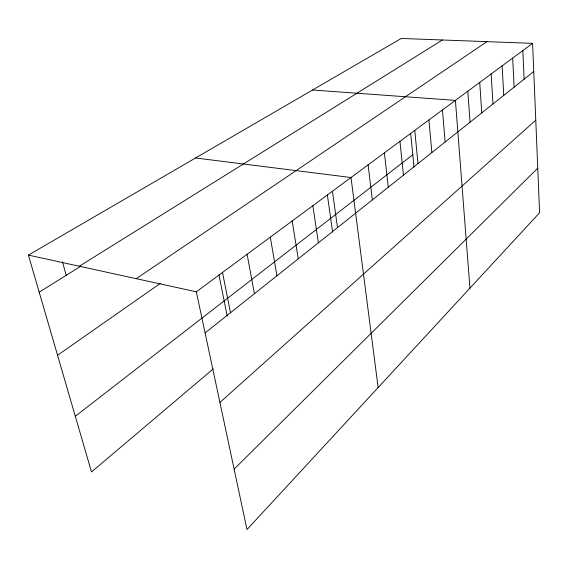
<?xml version="1.0" encoding="UTF-8"?>
<svg xmlns="http://www.w3.org/2000/svg" width="568" height="568" viewBox="0 0 568 568"><rect width="100%" height="100%" fill="white"/><g stroke="black" fill="none" stroke-linecap="round" stroke-linejoin="round"><path stroke-width="0.85" d="M234.123 469.132L537.754 168.142M219.908 402.442L535.773 120.167M213.199 368.944L91.505 471.937L28.4 255.11L401.271 38.454L532.592 43.353L539.6 212.73L246.995 529.546L196.329 291.803L532.592 43.353M205.098 332.919L533.757 71.511M75.303 416.266L412.794 154.737M57.553 355.27L160.212 283.467M136.221 278.668L486.996 41.649M39.192 292.179L80.826 266.2M79.314 266.236L442.408 39.987M312.542 90.007L455.415 100.38L469.942 288.154M195.555 157.982L351.003 177.521L378.132 387.568M28.4 255.11L196.329 291.803M62.473 261.798L66.2 275.324M218.957 274.876L227.221 316.17M222.507 272.462L230.487 312.719M247.115 254.279L254.393 293.706M270.304 237.147L276.943 275.771M292.186 220.98L298.243 258.83M312.861 205.701L318.392 242.806M327.367 194.895L332.621 232.049M332.443 191.239L337.491 227.612M368.121 164.876L372.338 199.9M384.415 152.835L388.271 187.227M399.943 141.361L403.472 175.136M410.678 133.416L414.015 167.049M414.768 130.413L417.984 163.591M428.925 119.947L431.865 152.558M442.458 109.951L445.135 141.993M467.826 91.207L470.041 122.184M479.733 82.41L481.735 112.883M491.157 73.968L492.967 103.951M502.126 65.86L503.759 95.367M512.677 58.071L514.139 87.11M522.823 50.573L524.136 79.165"/></g></svg>
